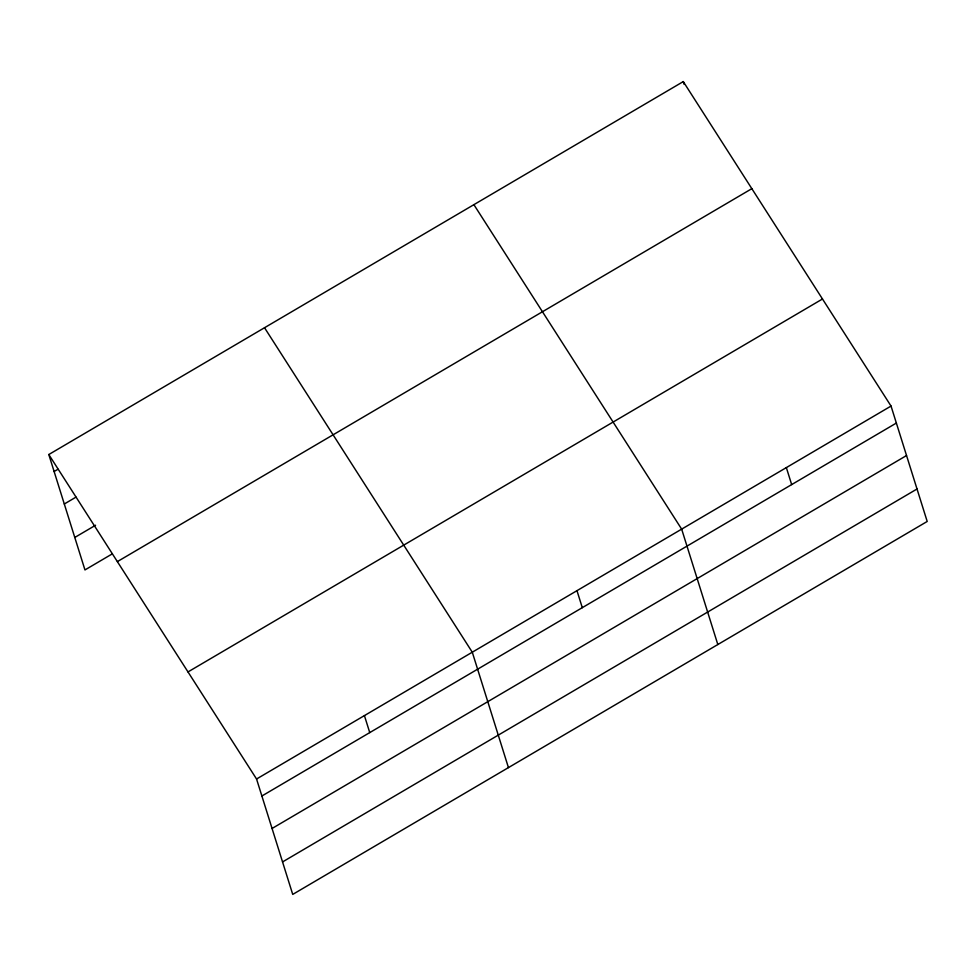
<?xml version="1.0" encoding="UTF-8"?>
<svg xmlns="http://www.w3.org/2000/svg" width="976" height="976" viewBox="0 0 976 976"><rect width="100%" height="100%" fill="white"/><g stroke="black" fill="none" stroke-linecap="round" stroke-linejoin="round"><path stroke-width="1.46" d="M48.8 454.535L683.273 81.594L891.039 406.065L927.2 521.465L292.727 894.406L256.554 779.007L48.8 454.535L84.961 569.935L112.252 553.892M54.119 471.518L58.023 469.224M64.306 503.994L75.994 497.126M74.786 537.459L95.575 525.234M117.364 561.615L751.837 188.673M188.002 671.927L822.475 298.998M256.554 779.007L891.039 406.065M261.885 796.001L896.358 423.059M272.06 828.478L906.533 455.536M282.552 861.93L917.025 488.988M473.897 204.667L681.663 529.138L717.824 644.538M264.52 327.729L472.286 652.212L508.447 767.612M683.273 81.594L684.164 84.424M786.351 467.602L791.67 484.596M576.975 590.675L582.294 607.67M364.426 715.615L369.745 732.598"/></g></svg>
